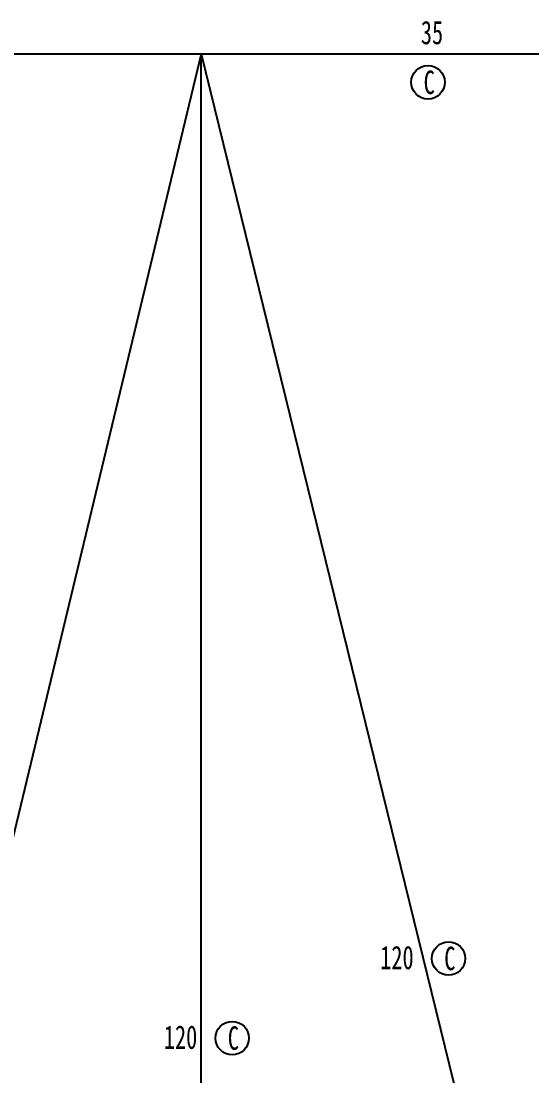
# Model space of a CAD drawing. Header units: millimetres. Extents: x 1543 to 5748, y 1576 to 2417.
# Drawn here: x 3379.6 to 3455.9, y 1858.1 to 2015.8 of the extents above; entities that cross this region are included whole.
import ezdxf

# ---------------------------------------------------------------- set-up
doc = ezdxf.new("R2010")
doc.units = ezdxf.units.MM
doc.layers.add('1轮廓实线层', color=7, linetype='Continuous', lineweight=50)
doc.layers.add('_0', color=7, linetype='Continuous', lineweight=25)
doc.styles.add('仿宋体', font='', dxfattribs={"width": 0.7, "height": 3.5})
doc.styles.add('仿宋体GB2312', font='', dxfattribs={"width": 0.7})
doc.styles.get('仿宋体').set_extended_font_data('SimSun')
doc.styles.get('仿宋体GB2312').set_extended_font_data('SimSun')

msp = doc.modelspace()

# ---------------------------------------------------------------- linework, layer by layer
at = {"layer": '1轮廓实线层', "lineweight": -3}
for p, q in [((3309.81, 2010.89), (3406.49, 2010.89)), ((3406.49, 2010.89), (3361.57, 1823.88)), ((3406.49, 1826.89), (3406.49, 2010.89)), ((3406.49, 2010.89), (3451.62, 1826.7)), ((3406.49, 2010.89), (3510.63, 2010.89))]:
    msp.add_line(p, q, dxfattribs=at)
at = {"layer": '_0'}
for centre in [(3440.35, 2006.64), (3443.42, 1875.69), (3411.11, 1863.79)]:
    msp.add_circle(centre, 2.5, dxfattribs=at)

# ---------------------------------------------------------------- texts
at = {"layer": '_0', "char_height": 3.5, "attachment_point": 1}
for s, insert, width, style in [('35', (3439.28, 2015.83), 5.9278, '仿宋体'), ('C', (3439.7, 2008.39), 7.013, '仿宋体GB2312'), ('120', (3433.21, 1877.59), 5.9278, '仿宋体'), ('C', (3442.78, 1877.45), 2.4249, '仿宋体GB2312'), ('120', (3400.9, 1865.69), 5.9278, '仿宋体'), ('C', (3410.46, 1865.55), 2.4249, '仿宋体GB2312')]:
    msp.add_mtext(s, dxfattribs=dict(at, insert=insert, width=width, style=style))

doc.saveas('drawing.dxf')
